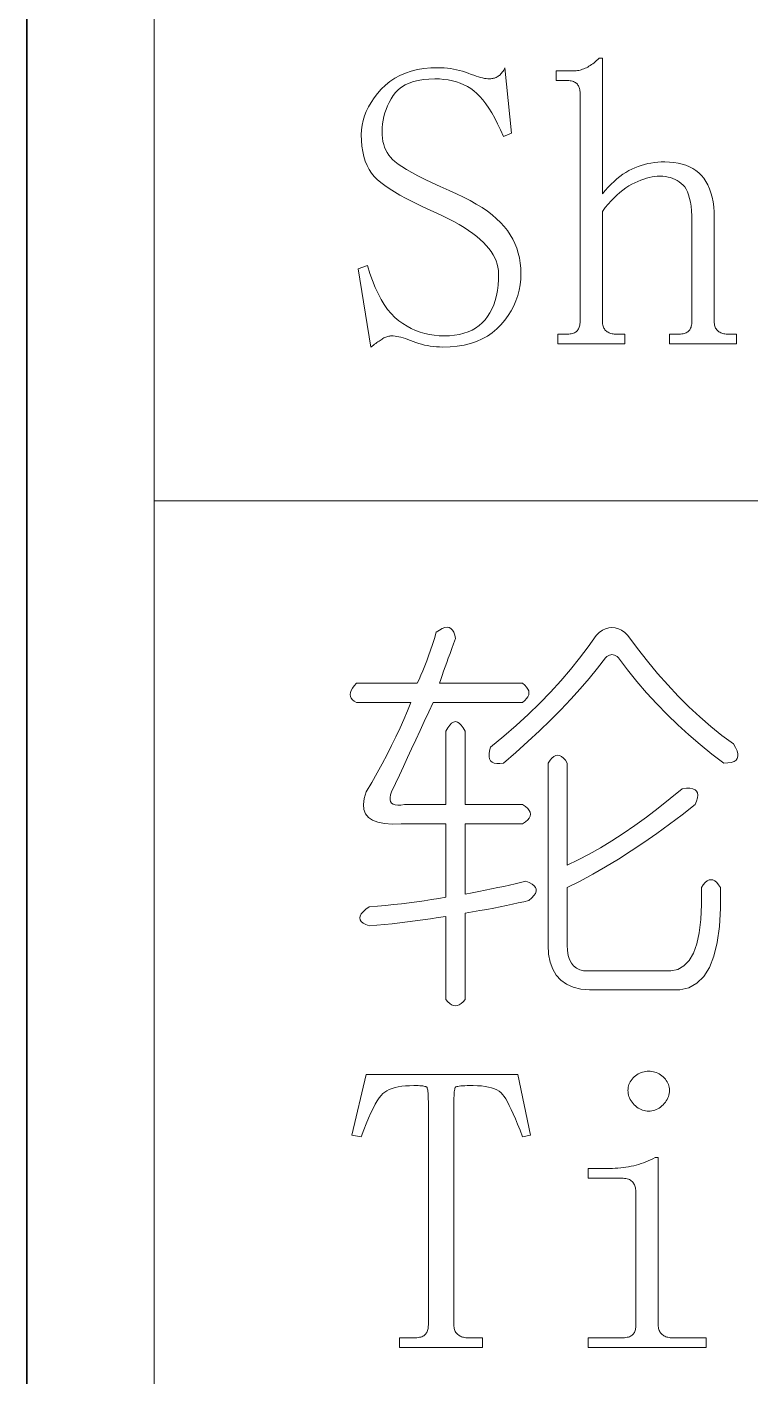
# Model space of a CAD drawing. Extents: x 1 to 297, y 1 to 210.
# Drawn here: x 0.62 to 4.5, y 35.64 to 42.89 of the extents above; entities that cross this region are included whole.
import ezdxf

# ---------------------------------------------------------------- set-up
doc = ezdxf.new("R2010")
doc.units = 0

msp = doc.modelspace()

# ---------------------------------------------------------------- linework, layer by layer
at = {"color": 7, "lineweight": 35}
msp.add_line((0.6226, 209.532), (0.6226, 1.3538), dxfattribs=at)
at = {"color": 7, "lineweight": 13}
for p, q in [((1.3055, 56.5077), (1.3055, 29.5649)), ((1.3055, 40.342), (219.3213, 40.342))]:
    msp.add_line(p, q, dxfattribs=at)
for points in [[(2.8198, 41.8877), (2.775, 41.908), (2.733, 41.9278), (2.694, 41.9471), (2.658, 41.9659), (2.6248, 41.9841), (2.5945, 42.0019), (2.5672, 42.0191), (2.5428, 42.0358), (2.5212, 42.052), (2.5026, 42.0677), (2.4864, 42.084), (2.4718, 42.102), (2.4589, 42.1217), (2.4478, 42.1431), (2.4384, 42.1663), (2.4306, 42.1911), (2.4246, 42.2177), (2.4204, 42.246), (2.4178, 42.276), (2.4169, 42.3077), (2.418, 42.3333), (2.4212, 42.3586), (2.4266, 42.3837), (2.4341, 42.4085), (2.4437, 42.4331), (2.4555, 42.4574), (2.4694, 42.4814), (2.4855, 42.5052), (2.5037, 42.5287), (2.5241, 42.552), (2.5464, 42.574), (2.5705, 42.5937), (2.5965, 42.611), (2.6242, 42.6261), (2.6537, 42.6388), (2.685, 42.6492), (2.7182, 42.6573), (2.7531, 42.6631), (2.7898, 42.6666), (2.8284, 42.6677), (2.8454, 42.6674), (2.8623, 42.6665), (2.879, 42.665), (2.8956, 42.6629), (2.9119, 42.6602), (2.9281, 42.6569), (2.9442, 42.653), (2.96, 42.6485), (2.9757, 42.6434), (2.9912, 42.6377), (3.0062, 42.632), (3.0204, 42.6269), (3.0336, 42.6224), (3.0461, 42.6185), (3.0576, 42.6152), (3.0684, 42.6125), (3.0782, 42.6104), (3.0872, 42.6089), (3.0954, 42.608), (3.1026, 42.6077), (3.1077, 42.6078), (3.1128, 42.6082), (3.1177, 42.6089), (3.1225, 42.6098), (3.1273, 42.6109), (3.132, 42.6123), (3.1365, 42.614), (3.141, 42.6159), (3.1455, 42.6181), (3.1498, 42.6206), (3.154, 42.6234), (3.1582, 42.6266), (3.1623, 42.6302), (3.1662, 42.6343), (3.1701, 42.6388), (3.174, 42.6437), (3.1777, 42.6491), (3.1813, 42.6549), (3.1849, 42.6611), (3.1884, 42.6677), (3.2226, 42.3163), (3.1798, 42.2991), (3.1643, 42.334), (3.1488, 42.3665), (3.1331, 42.3967), (3.1174, 42.4246), (3.1016, 42.4502), (3.0857, 42.4735), (3.0697, 42.4944), (3.0536, 42.5131), (3.0375, 42.5294), (3.0212, 42.5434), (3.0045, 42.5556), (2.9868, 42.5666), (2.9681, 42.5762), (2.9485, 42.5846), (2.928, 42.5916), (2.9065, 42.5974), (2.8841, 42.6019), (2.8608, 42.6051), (2.8365, 42.6071), (2.8112, 42.6077), (2.7797, 42.6068), (2.7502, 42.6041), (2.7228, 42.5996), (2.6974, 42.5933), (2.6741, 42.5852), (2.6528, 42.5753), (2.6336, 42.5636), (2.6165, 42.5501), (2.6014, 42.5348), (2.5884, 42.5177), (2.577, 42.4996), (2.5668, 42.4812), (2.5578, 42.4626), (2.55, 42.4437), (2.5434, 42.4245), (2.538, 42.4051), (2.5338, 42.3854), (2.5308, 42.3655), (2.529, 42.3453), (2.5284, 42.3249), (2.5289, 42.3064), (2.5306, 42.2887), (2.5334, 42.2718), (2.5373, 42.2556), (2.5423, 42.2402), (2.5484, 42.2256), (2.5557, 42.2118), (2.564, 42.1987), (2.5735, 42.1864), (2.5841, 42.1749), (2.5971, 42.1632), (2.6141, 42.1503), (2.6349, 42.1364), (2.6595, 42.1214), (2.688, 42.1052), (2.7204, 42.0879), (2.7566, 42.0696), (2.7966, 42.0501), (2.8406, 42.0294), (2.8884, 42.0077), (2.9283, 41.9904), (2.966, 41.9726), (3.0014, 41.9544), (3.0344, 41.9357), (3.0651, 41.9166), (3.0936, 41.8971), (3.1197, 41.8772), (3.1434, 41.8569), (3.1649, 41.8361), (3.1841, 41.8149), (3.2012, 41.793), (3.2165, 41.7705), (3.23, 41.7471), (3.2417, 41.723), (3.2516, 41.6981), (3.2597, 41.6724), (3.266, 41.646), (3.2705, 41.6187), (3.2732, 41.5908), (3.2741, 41.562), (3.273, 41.5315), (3.2698, 41.5017), (3.2644, 41.4725), (3.2569, 41.4441), (3.2473, 41.4163), (3.2355, 41.3892), (3.2216, 41.3628), (3.2055, 41.3371), (3.1873, 41.3121), (3.1669, 41.2877), (3.1445, 41.2649), (3.1201, 41.2445), (3.0938, 41.2265), (3.0654, 41.2109), (3.0351, 41.1977), (3.0029, 41.1869), (2.9686, 41.1785), (2.9324, 41.1725), (2.8942, 41.1689), (2.8541, 41.1677), (2.8371, 41.168), (2.8203, 41.1689), (2.8038, 41.1704), (2.7876, 41.1725), (2.7716, 41.1752), (2.7558, 41.1785), (2.7404, 41.1824), (2.7252, 41.1869), (2.7102, 41.192), (2.6955, 41.1977), (2.6812, 41.2034), (2.6676, 41.2085), (2.6545, 41.213), (2.642, 41.2169), (2.6301, 41.2202), (2.6189, 41.2229), (2.6082, 41.225), (2.5981, 41.2265), (2.5887, 41.2274), (2.5798, 41.2277), (2.5746, 41.2275), (2.5695, 41.227), (2.5644, 41.2262), (2.5592, 41.225), (2.5541, 41.2234), (2.5489, 41.2215), (2.5438, 41.2193), (2.5386, 41.2167), (2.5335, 41.2138), (2.5284, 41.2106), (2.5231, 41.2071), (2.5177, 41.2034), (2.5122, 41.1995), (2.5064, 41.1955), (2.5005, 41.1913), (2.4944, 41.1869), (2.4882, 41.1824), (2.4817, 41.1777), (2.4751, 41.1728), (2.4684, 41.1677), (2.3998, 41.5877), (2.4512, 41.6049), (2.4637, 41.5633), (2.4771, 41.5245), (2.4915, 41.4882), (2.5068, 41.4547), (2.523, 41.4238), (2.5402, 41.3955), (2.5583, 41.37), (2.5774, 41.347), (2.5974, 41.3268), (2.6184, 41.3091), (2.6401, 41.2937), (2.6624, 41.2798), (2.6853, 41.2676), (2.7089, 41.257), (2.733, 41.2481), (2.7577, 41.2407), (2.7831, 41.235), (2.809, 41.231), (2.8355, 41.2285), (2.8626, 41.2277), (2.8911, 41.2286), (2.918, 41.2311), (2.9435, 41.2354), (2.9676, 41.2414), (2.9901, 41.2491), (3.0113, 41.2586), (3.0309, 41.2697), (3.0492, 41.2826), (3.0659, 41.2971), (3.0812, 41.3134), (3.0951, 41.3313), (3.1074, 41.3508), (3.1184, 41.3718), (3.1278, 41.3943), (3.1359, 41.4184), (3.1424, 41.4441), (3.1475, 41.4712), (3.1512, 41.4999), (3.1533, 41.5302), (3.1541, 41.562), (3.1533, 41.5791), (3.1508, 41.5961), (3.1467, 41.613), (3.141, 41.6299), (3.1337, 41.6466), (3.1248, 41.6633), (3.1142, 41.6799), (3.102, 41.6964), (3.0881, 41.7128), (3.0726, 41.7291), (3.0555, 41.7454), (3.0365, 41.7615), (3.0157, 41.7776), (2.9931, 41.7936), (2.9687, 41.8095), (2.9425, 41.8253), (2.9145, 41.841), (2.8848, 41.8567), (2.8532, 41.8722)], [(3.4712, 41.1849), (3.4712, 41.2363), (3.5141, 41.2363), (3.5224, 41.2365), (3.5302, 41.237), (3.5375, 41.2378), (3.5442, 41.239), (3.5505, 41.2406), (3.5562, 41.2425), (3.5615, 41.2447), (3.5662, 41.2473), (3.5704, 41.2502), (3.5741, 41.2534), (3.5773, 41.257), (3.5802, 41.261), (3.5828, 41.2653), (3.585, 41.2699), (3.5869, 41.2749), (3.5885, 41.2802), (3.5897, 41.2858), (3.5905, 41.2918), (3.591, 41.2982), (3.5912, 41.3049), (3.5912, 42.5306), (3.591, 42.5373), (3.5905, 42.5436), (3.5897, 42.5496), (3.5885, 42.5553), (3.5869, 42.5606), (3.585, 42.5655), (3.5828, 42.5702), (3.5802, 42.5745), (3.5773, 42.5784), (3.5741, 42.582), (3.5704, 42.5853), (3.5662, 42.5882), (3.5615, 42.5907), (3.5562, 42.593), (3.5505, 42.5949), (3.5442, 42.5964), (3.5375, 42.5976), (3.5302, 42.5985), (3.5224, 42.599), (3.5141, 42.5991), (3.4626, 42.5991), (3.4626, 42.6506), (3.5569, 42.6506), (3.5638, 42.6507), (3.5706, 42.6513), (3.5775, 42.6521), (3.5844, 42.6533), (3.5912, 42.6549), (3.5981, 42.6567), (3.6049, 42.659), (3.6118, 42.6615), (3.6186, 42.6645), (3.6255, 42.6677), (3.6324, 42.6713), (3.6392, 42.6753), (3.6461, 42.6795), (3.6529, 42.6842), (3.6598, 42.6891), (3.6666, 42.6945), (3.6735, 42.7001), (3.6804, 42.7061), (3.6872, 42.7125), (3.6941, 42.7191), (3.7112, 42.7191), (3.7112, 41.9906), (3.7267, 42.0089), (3.7422, 42.0261), (3.7579, 42.0421), (3.7736, 42.0571), (3.7894, 42.0709), (3.8053, 42.0837), (3.8213, 42.0953), (3.8374, 42.1058), (3.8535, 42.1152), (3.8698, 42.1234), (3.8862, 42.1308), (3.9029, 42.1373), (3.9198, 42.1431), (3.937, 42.1481), (3.9544, 42.1524), (3.9721, 42.1558), (3.9901, 42.1585), (4.0083, 42.1605), (4.0268, 42.1616), (4.0455, 42.162), (4.0706, 42.1613), (4.0945, 42.1591), (4.1172, 42.1554), (4.1388, 42.1503), (4.1591, 42.1438), (4.1782, 42.1358), (4.1961, 42.1263), (4.2128, 42.1154), (4.2283, 42.103), (4.2426, 42.0891), (4.2557, 42.0738), (4.2673, 42.0567), (4.2776, 42.0381), (4.2865, 42.0178), (4.2941, 41.9959), (4.3002, 41.9724), (4.305, 41.9472), (4.3085, 41.9205), (4.3105, 41.892), (4.3112, 41.862), (4.3112, 41.3049), (4.3114, 41.2982), (4.3121, 41.2918), (4.3131, 41.2858), (4.3146, 41.2802), (4.3166, 41.2749), (4.3189, 41.2699), (4.3217, 41.2653), (4.3249, 41.261), (4.3286, 41.257), (4.3326, 41.2534), (4.3371, 41.2502), (4.3417, 41.2473), (4.3467, 41.2447), (4.3518, 41.2425), (4.3573, 41.2406), (4.363, 41.239), (4.3689, 41.2378), (4.3752, 41.237), (4.3816, 41.2365), (4.3884, 41.2363), (4.4312, 41.2363), (4.4312, 41.1849), (4.0712, 41.1849), (4.0712, 41.2363), (4.1141, 41.2363), (4.1224, 41.2365), (4.1302, 41.237), (4.1375, 41.2378), (4.1442, 41.239), (4.1505, 41.2406), (4.1562, 41.2425), (4.1615, 41.2447), (4.1662, 41.2473), (4.1704, 41.2502), (4.1741, 41.2534), (4.1773, 41.257), (4.1802, 41.261), (4.1828, 41.2653), (4.185, 41.2699), (4.1869, 41.2749), (4.1885, 41.2802), (4.1897, 41.2858), (4.1905, 41.2918), (4.191, 41.2982), (4.1912, 41.3049), (4.1912, 41.8449), (4.1907, 41.873), (4.1893, 41.8992), (4.187, 41.9234), (4.1837, 41.9457), (4.1794, 41.9659), (4.1742, 41.9842), (4.1681, 42.0006), (4.161, 42.0149), (4.153, 42.0273), (4.1441, 42.0377), (4.1343, 42.0467), (4.124, 42.0547), (4.1131, 42.0618), (4.1016, 42.0679), (4.0894, 42.0731), (4.0767, 42.0773), (4.0634, 42.0806), (4.0494, 42.083), (4.0349, 42.0844), (4.0198, 42.0849), (4.0059, 42.0844), (3.9918, 42.0831), (3.9775, 42.081), (3.9629, 42.078), (3.948, 42.0741), (3.9329, 42.0694), (3.9175, 42.0639), (3.9018, 42.0574), (3.8859, 42.0501), (3.8698, 42.042), (3.8535, 42.0328), (3.8374, 42.0225), (3.8213, 42.0109), (3.8053, 41.9981), (3.7894, 41.9841), (3.7736, 41.969), (3.7579, 41.9526), (3.7422, 41.935), (3.7267, 41.9163), (3.7112, 41.8963), (3.7112, 41.3049), (3.7114, 41.2982), (3.7121, 41.2918), (3.7131, 41.2858), (3.7146, 41.2802), (3.7166, 41.2749), (3.7189, 41.2699), (3.7217, 41.2653), (3.7249, 41.261), (3.7286, 41.257), (3.7326, 41.2534), (3.7371, 41.2502), (3.7417, 41.2473), (3.7467, 41.2447), (3.7518, 41.2425), (3.7573, 41.2406), (3.763, 41.239), (3.7689, 41.2378), (3.7752, 41.237), (3.7816, 41.2365), (3.7884, 41.2363), (3.8312, 41.2363), (3.8312, 41.1849)], [(2.8198, 39.6363), (2.8362, 39.6483), (2.8513, 39.6569), (2.865, 39.662), (2.8774, 39.6637), (2.8884, 39.662), (2.898, 39.6569), (2.9062, 39.6483), (2.913, 39.6363), (2.9185, 39.6209), (2.9226, 39.602), (2.9125, 39.5749), (2.9028, 39.5485), (2.8933, 39.5228), (2.8842, 39.4978), (2.8755, 39.4734), (2.8671, 39.4498), (2.859, 39.4268), (2.8513, 39.4045), (2.844, 39.3829), (2.8369, 39.362), (3.2826, 39.362), (3.295, 39.3517), (3.3046, 39.3414), (3.3114, 39.3311), (3.3156, 39.3209), (3.3169, 39.3106), (3.3156, 39.3003), (3.3114, 39.29), (3.3046, 39.2797), (3.295, 39.2694), (3.2826, 39.2591), (2.8026, 39.2591), (2.7788, 39.2081), (2.7553, 39.1577), (2.7322, 39.1079), (2.7094, 39.0589), (2.6869, 39.0106), (2.6648, 38.9629), (2.643, 38.9159), (2.6216, 38.8697), (2.6005, 38.8241), (2.5798, 38.7791), (2.5743, 38.763), (2.5716, 38.749), (2.5716, 38.737), (2.5743, 38.727), (2.5798, 38.7191), (2.588, 38.7133), (2.599, 38.7095), (2.6127, 38.7078), (2.6292, 38.7082), (2.6484, 38.7106), (2.8712, 38.7106), (2.8712, 39.1049), (2.8815, 39.1234), (2.8918, 39.1378), (2.9021, 39.1481), (2.9124, 39.1542), (2.9226, 39.1563), (2.9329, 39.1542), (2.9432, 39.1481), (2.9535, 39.1378), (2.9638, 39.1234), (2.9741, 39.1049), (2.9741, 38.7106), (3.2826, 38.7106), (3.2981, 38.7003), (3.3101, 38.69), (3.3186, 38.6797), (3.3238, 38.6694), (3.3255, 38.6591), (3.3238, 38.6489), (3.3186, 38.6386), (3.3101, 38.6283), (3.2981, 38.618), (3.2826, 38.6077), (2.9741, 38.6077), (2.9741, 38.2306), (3.0113, 38.2374), (3.0474, 38.2443), (3.0826, 38.2511), (3.1167, 38.258), (3.1498, 38.2649), (3.1818, 38.2717), (3.2129, 38.2786), (3.2429, 38.2854), (3.2718, 38.2923), (3.2998, 38.2991), (3.3185, 38.2919), (3.3334, 38.2841), (3.3445, 38.2755), (3.3519, 38.2662), (3.3555, 38.2563), (3.3553, 38.2457), (3.3514, 38.2343), (3.3437, 38.2223), (3.3322, 38.2097), (3.3169, 38.1963), (3.2888, 38.1894), (3.2593, 38.1826), (3.2285, 38.1757), (3.1962, 38.1689), (3.1626, 38.162), (3.1277, 38.1551), (3.0913, 38.1483), (3.0536, 38.1414), (3.0145, 38.1346), (2.9741, 38.1277), (2.9741, 37.6649), (2.9638, 37.6525), (2.9535, 37.6429), (2.9432, 37.6361), (2.9329, 37.6319), (2.9226, 37.6306), (2.9124, 37.6319), (2.9021, 37.6361), (2.8918, 37.6429), (2.8815, 37.6525), (2.8712, 37.6649), (2.8712, 38.1106), (2.8301, 38.1039), (2.7889, 38.0975), (2.7478, 38.0915), (2.7066, 38.0859), (2.6655, 38.0806), (2.6244, 38.0756), (2.5832, 38.071), (2.5421, 38.0667), (2.5009, 38.0627), (2.4598, 38.0591), (2.4413, 38.0663), (2.4269, 38.0742), (2.4166, 38.0828), (2.4104, 38.0921), (2.4084, 38.102), (2.4104, 38.1126), (2.4166, 38.1239), (2.4269, 38.1359), (2.4413, 38.1486), (2.4598, 38.162), (2.504, 38.1656), (2.5476, 38.1695), (2.5904, 38.1738), (2.6326, 38.1785), (2.6741, 38.1834), (2.7149, 38.1887), (2.755, 38.1944), (2.7944, 38.2004), (2.8332, 38.2067), (2.8712, 38.2134), (2.8712, 38.6077), (2.6312, 38.6077), (2.583, 38.6063), (2.5414, 38.6091), (2.5062, 38.6159), (2.4776, 38.6269), (2.4555, 38.642), (2.4399, 38.6612), (2.4308, 38.6845), (2.4282, 38.7119), (2.4322, 38.7435), (2.4426, 38.7791), (2.4728, 38.8302), (2.5016, 38.8806), (2.529, 38.9303), (2.5551, 38.9794), (2.5798, 39.0277), (2.6031, 39.0754), (2.625, 39.1223), (2.6456, 39.1686), (2.6648, 39.2142), (2.6826, 39.2591), (2.3912, 39.2591), (2.3789, 39.2663), (2.3693, 39.2742), (2.3624, 39.2828), (2.3583, 39.2921), (2.3569, 39.302), (2.3583, 39.3126), (2.3624, 39.3239), (2.3693, 39.3359), (2.3789, 39.3486), (2.3912, 39.362), (2.7169, 39.362), (2.7272, 39.3833), (2.7375, 39.4059), (2.7478, 39.4299), (2.7581, 39.4553), (2.7684, 39.482), (2.7786, 39.5101), (2.7889, 39.5396), (2.7992, 39.5705), (2.8095, 39.6027)], [(3.6769, 39.6191), (3.6941, 39.6346), (3.7112, 39.6466), (3.7284, 39.6551), (3.7455, 39.6603), (3.7626, 39.662), (3.7798, 39.6603), (3.7969, 39.6551), (3.8141, 39.6466), (3.8312, 39.6346), (3.8484, 39.6191), (3.9003, 39.5485), (3.9533, 39.4806), (4.0073, 39.4155), (4.0623, 39.3531), (4.1184, 39.2934), (4.1754, 39.2365), (4.2336, 39.1823), (4.2927, 39.1309), (4.3529, 39.0822), (4.4141, 39.0363), (4.4259, 39.0167), (4.434, 38.9993), (4.4382, 38.9838), (4.4388, 38.9705), (4.4355, 38.9591), (4.4285, 38.9499), (4.4177, 38.9427), (4.4031, 38.9375), (4.3848, 38.9345), (4.3626, 38.9334), (4.2984, 38.9823), (4.2358, 39.0329), (4.1749, 39.0851), (4.1158, 39.1391), (4.0584, 39.1949), (4.0026, 39.2523), (3.9486, 39.3114), (3.8964, 39.3723), (3.8458, 39.4349), (3.7969, 39.4991), (3.7901, 39.5053), (3.7832, 39.5101), (3.7764, 39.5135), (3.7695, 39.5156), (3.7626, 39.5163), (3.7558, 39.5156), (3.7489, 39.5135), (3.7421, 39.5101), (3.7352, 39.5053), (3.7284, 39.4991), (3.6858, 39.4441), (3.6406, 39.3887), (3.5926, 39.333), (3.5418, 39.277), (3.4884, 39.2206), (3.4321, 39.1638), (3.3732, 39.1067), (3.3114, 39.0493), (3.247, 38.9915), (3.1798, 38.9334), (3.1606, 38.9312), (3.1441, 38.9314), (3.1304, 38.9339), (3.1194, 38.9389), (3.1112, 38.9463), (3.1057, 38.9561), (3.103, 38.9682), (3.103, 38.9828), (3.1057, 38.9998), (3.1112, 39.0191), (3.1817, 39.0776), (3.249, 39.1364), (3.3133, 39.1955), (3.3745, 39.255), (3.4326, 39.3149), (3.4877, 39.375), (3.5396, 39.4355), (3.5885, 39.4964), (3.6342, 39.5576)], [(3.4198, 38.9334), (3.4301, 38.9489), (3.4404, 38.9609), (3.4506, 38.9694), (3.4609, 38.9746), (3.4712, 38.9763), (3.4815, 38.9746), (3.4918, 38.9694), (3.5021, 38.9609), (3.5124, 38.9489), (3.5226, 38.9334), (3.5226, 38.3849), (3.5813, 38.4137), (3.6406, 38.4452), (3.7006, 38.4795), (3.7613, 38.5165), (3.8226, 38.5563), (3.8847, 38.5988), (3.9474, 38.6441), (4.0109, 38.6921), (4.075, 38.7428), (4.1398, 38.7963), (4.1621, 38.7985), (4.1809, 38.7983), (4.1964, 38.7958), (4.2084, 38.7908), (4.2169, 38.7834), (4.2221, 38.7737), (4.2238, 38.7615), (4.2221, 38.7469), (4.2169, 38.7299), (4.2084, 38.7106), (4.1398, 38.6567), (4.0712, 38.605), (4.0026, 38.5553), (3.9341, 38.5076), (3.8655, 38.462), (3.7969, 38.4185), (3.7284, 38.377), (3.6598, 38.3375), (3.5912, 38.3002), (3.5226, 38.2649), (3.5226, 37.9563), (3.524, 37.9271), (3.5281, 37.9014), (3.535, 37.8791), (3.5446, 37.8603), (3.5569, 37.8449), (3.572, 37.8329), (3.5898, 37.8243), (3.6104, 37.8191), (3.6337, 37.8174), (3.6598, 37.8191), (4.0369, 37.8191), (4.0791, 37.8174), (4.1165, 37.826), (4.149, 37.8449), (4.1768, 37.874), (4.1998, 37.9134), (4.218, 37.9631), (4.2313, 38.0231), (4.2399, 38.0934), (4.2437, 38.174), (4.2426, 38.2649), (4.2529, 38.2803), (4.2632, 38.2923), (4.2735, 38.3009), (4.2838, 38.306), (4.2941, 38.3077), (4.3044, 38.306), (4.3146, 38.3009), (4.3249, 38.2923), (4.3352, 38.2803), (4.3455, 38.2649), (4.3458, 38.1545), (4.34, 38.0564), (4.328, 37.9707), (4.3098, 37.8973), (4.2855, 37.8363), (4.255, 37.7876), (4.2183, 37.7513), (4.1754, 37.7273), (4.1264, 37.7156), (4.0712, 37.7163), (3.6941, 37.7163), (3.642, 37.7156), (3.5953, 37.7204), (3.5542, 37.7307), (3.5185, 37.7465), (3.4884, 37.7677), (3.4637, 37.7945), (3.4445, 37.8267), (3.4308, 37.8644), (3.4225, 37.9076), (3.4198, 37.9563)], [(3.0684, 35.7963), (2.6226, 35.7963), (2.6226, 35.8477), (2.6998, 35.8477), (2.7081, 35.8479), (2.7159, 35.8484), (2.7232, 35.8493), (2.73, 35.8505), (2.7362, 35.852), (2.742, 35.8539), (2.7472, 35.8561), (2.7519, 35.8587), (2.7561, 35.8616), (2.7598, 35.8649), (2.763, 35.8685), (2.766, 35.8724), (2.7685, 35.8767), (2.7708, 35.8813), (2.7726, 35.8863), (2.7742, 35.8916), (2.7754, 35.8973), (2.7762, 35.9033), (2.7768, 35.9096), (2.7769, 35.9163), (2.7769, 37.1163), (2.7768, 37.1294), (2.7766, 37.1413), (2.7762, 37.152), (2.7756, 37.1615), (2.7748, 37.1699), (2.7738, 37.177), (2.7727, 37.1829), (2.7714, 37.1876), (2.77, 37.1911), (2.7684, 37.1934), (2.7661, 37.1951), (2.7629, 37.1965), (2.7586, 37.1978), (2.7533, 37.1989), (2.7469, 37.1999), (2.7396, 37.2006), (2.7312, 37.2012), (2.7217, 37.2017), (2.7113, 37.2019), (2.6998, 37.202), (2.6765, 37.2016), (2.6547, 37.2003), (2.6343, 37.1981), (2.6154, 37.1951), (2.598, 37.1913), (2.582, 37.1866), (2.5675, 37.181), (2.5544, 37.1746), (2.5428, 37.1673), (2.5326, 37.1591), (2.523, 37.1491), (2.5129, 37.1362), (2.5024, 37.1203), (2.4915, 37.1015), (2.4801, 37.0799), (2.4684, 37.0553), (2.4561, 37.0277), (2.4435, 36.9973), (2.4304, 36.964), (2.4169, 36.9277), (2.3655, 36.9363), (2.4426, 37.262), (3.2569, 37.262), (3.3255, 36.9363), (3.2826, 36.9277), (3.2692, 36.9624), (3.2564, 36.9944), (3.2442, 37.0238), (3.2326, 37.0505), (3.2216, 37.0745), (3.2112, 37.0959), (3.2013, 37.1146), (3.1921, 37.1307), (3.1835, 37.1441), (3.1755, 37.1549), (3.167, 37.1638), (3.1568, 37.1718), (3.145, 37.1789), (3.1316, 37.185), (3.1166, 37.1902), (3.0999, 37.1945), (3.0816, 37.1978), (3.0617, 37.2001), (3.0401, 37.2015), (3.0169, 37.202), (3.0006, 37.2019), (2.9857, 37.2017), (2.9724, 37.2012), (2.9607, 37.2006), (2.9505, 37.1999), (2.9418, 37.1989), (2.9347, 37.1978), (2.9292, 37.1965), (2.9251, 37.1951), (2.9226, 37.1934), (2.921, 37.191), (2.9196, 37.1873), (2.9183, 37.1821), (2.9172, 37.1756), (2.9162, 37.1677), (2.9154, 37.1585), (2.9148, 37.1478), (2.9144, 37.1358), (2.9142, 37.1225), (2.9141, 37.1077), (2.9141, 35.9163), (2.9143, 35.9096), (2.9149, 35.9033), (2.916, 35.8973), (2.9175, 35.8916), (2.9194, 35.8863), (2.9218, 35.8813), (2.9246, 35.8767), (2.9278, 35.8724), (2.9314, 35.8685), (2.9355, 35.8649), (2.9399, 35.8616), (2.9446, 35.8587), (2.9495, 35.8561), (2.9547, 35.8539), (2.9601, 35.852), (2.9658, 35.8505), (2.9718, 35.8493), (2.978, 35.8484), (2.9845, 35.8479), (2.9912, 35.8477), (3.0684, 35.8477)], [(3.9598, 37.2791), (3.9683, 37.2788), (3.9766, 37.2779), (3.9847, 37.2764), (3.9927, 37.2743), (4.0005, 37.2716), (4.0081, 37.2683), (4.0156, 37.2644), (4.0229, 37.2599), (4.03, 37.2548), (4.0369, 37.2491), (4.0434, 37.243), (4.0493, 37.2366), (4.0544, 37.23), (4.0589, 37.2231), (4.0626, 37.2159), (4.0657, 37.2085), (4.0681, 37.2008), (4.0698, 37.1929), (4.0709, 37.1847), (4.0712, 37.1763), (4.0709, 37.1678), (4.0698, 37.1595), (4.0681, 37.1513), (4.0657, 37.1434), (4.0626, 37.1356), (4.0589, 37.1279), (4.0544, 37.1205), (4.0493, 37.1132), (4.0434, 37.1061), (4.0369, 37.0991), (4.03, 37.0926), (4.0229, 37.0868), (4.0156, 37.0817), (4.0081, 37.0772), (4.0005, 37.0734), (3.9927, 37.0703), (3.9847, 37.0679), (3.9766, 37.0662), (3.9683, 37.0652), (3.9598, 37.0649), (3.9513, 37.0652), (3.943, 37.0662), (3.9348, 37.0679), (3.9269, 37.0703), (3.9191, 37.0734), (3.9114, 37.0772), (3.904, 37.0817), (3.8967, 37.0868), (3.8896, 37.0926), (3.8826, 37.0991), (3.8761, 37.1061), (3.8703, 37.1132), (3.8652, 37.1205), (3.8607, 37.1279), (3.8569, 37.1356), (3.8538, 37.1434), (3.8514, 37.1513), (3.8497, 37.1595), (3.8487, 37.1678), (3.8484, 37.1763), (3.8487, 37.1847), (3.8497, 37.1929), (3.8514, 37.2008), (3.8538, 37.2085), (3.8569, 37.2159), (3.8607, 37.2231), (3.8652, 37.23), (3.8703, 37.2366), (3.8761, 37.243), (3.8826, 37.2491), (3.8896, 37.2548), (3.8967, 37.2599), (3.904, 37.2644), (3.9114, 37.2683), (3.9191, 37.2716), (3.9269, 37.2743), (3.9348, 37.2764), (3.943, 37.2779), (3.9513, 37.2788)], [(3.8912, 36.6277), (3.891, 36.6344), (3.8905, 36.6409), (3.8897, 36.6471), (3.8885, 36.6531), (3.8869, 36.6588), (3.885, 36.6642), (3.8828, 36.6694), (3.8802, 36.6743), (3.8773, 36.679), (3.8741, 36.6834), (3.8704, 36.6875), (3.8662, 36.6911), (3.8615, 36.6944), (3.8562, 36.6971), (3.8505, 36.6995), (3.8442, 36.7014), (3.8375, 36.7029), (3.8302, 36.704), (3.8224, 36.7046), (3.8141, 36.7049), (3.6341, 36.7049), (3.6341, 36.7563), (3.7198, 36.7563), (3.7351, 36.7564), (3.7503, 36.7568), (3.7653, 36.7574), (3.7801, 36.7583), (3.7948, 36.7595), (3.8093, 36.7609), (3.8236, 36.7626), (3.8377, 36.7645), (3.8517, 36.7667), (3.8655, 36.7691), (3.8791, 36.7719), (3.8926, 36.7751), (3.9059, 36.7788), (3.919, 36.7829), (3.9319, 36.7874), (3.9447, 36.7923), (3.9573, 36.7976), (3.9697, 36.8034), (3.982, 36.8096), (3.9941, 36.8163), (4.0112, 36.8163), (4.0112, 35.9163), (4.0114, 35.9096), (4.0121, 35.9033), (4.0131, 35.8973), (4.0146, 35.8916), (4.0166, 35.8863), (4.0189, 35.8813), (4.0217, 35.8767), (4.0249, 35.8724), (4.0286, 35.8685), (4.0326, 35.8649), (4.0371, 35.8616), (4.0417, 35.8587), (4.0467, 35.8561), (4.0518, 35.8539), (4.0573, 35.852), (4.063, 35.8505), (4.0689, 35.8493), (4.0752, 35.8484), (4.0816, 35.8479), (4.0884, 35.8477), (4.2684, 35.8477), (4.2684, 35.7963), (3.6341, 35.7963), (3.6341, 35.8477), (3.8141, 35.8477), (3.8224, 35.8479), (3.8302, 35.8484), (3.8375, 35.8493), (3.8442, 35.8505), (3.8505, 35.852), (3.8562, 35.8539), (3.8615, 35.8561), (3.8662, 35.8587), (3.8704, 35.8616), (3.8741, 35.8649), (3.8773, 35.8685), (3.8802, 35.8724), (3.8828, 35.8767), (3.885, 35.8813), (3.8869, 35.8863), (3.8885, 35.8916), (3.8897, 35.8973), (3.8905, 35.9033), (3.891, 35.9096), (3.8912, 35.9163)]]:
    msp.add_lwpolyline(points, close=True, dxfattribs=at)

doc.saveas('drawing.dxf')
